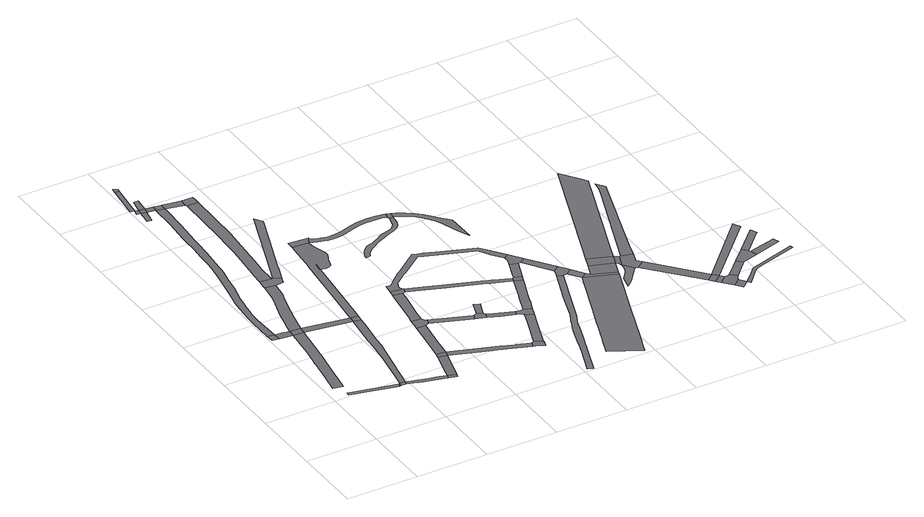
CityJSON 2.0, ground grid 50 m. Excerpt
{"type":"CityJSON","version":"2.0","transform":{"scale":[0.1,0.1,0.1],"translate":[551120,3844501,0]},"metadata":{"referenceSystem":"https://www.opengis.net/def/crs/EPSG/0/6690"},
"CityObjects":{
"road1":{"type":"Road","geometry":[{"type":"MultiSurface","lod":"1","boundaries":[[[0,1,2,3,4,5]]]}]},
"road2":{"type":"Road","attributes":{"RoadStructureAttribute.sectionType":"1"},"geometry":[{"type":"MultiSurface","lod":"1","boundaries":[[[6,7,8,9,10,11,12,13,14,15,16,17,18,19]]]}]},
"road3":{"type":"Road","geometry":[{"type":"MultiSurface","lod":"1","boundaries":[[[20,21,22,23]]]}]},
"road4":{"type":"Road","attributes":{"RoadStructureAttribute.sectionType":"1"},"geometry":[{"type":"MultiSurface","lod":"1","boundaries":[[[24,23,22,25,6,26]]]}]},
"road5":{"type":"Road","geometry":[{"type":"MultiSurface","lod":"1","boundaries":[[[26,6,19,27,28]]]}]},
"road6":{"type":"Road","geometry":[{"type":"MultiSurface","lod":"1","boundaries":[[[29,30,31,32]]]}]},
"road7":{"type":"Road","attributes":{"RoadStructureAttribute.sectionType":"1"},"geometry":[{"type":"MultiSurface","lod":"1","boundaries":[[[33,34,35,36,37,38,39,26,28,40,41,42,43,44,45]]]}]},
"road8":{"type":"Road","attributes":{"RoadStructureAttribute.sectionType":"1"},"geometry":[{"type":"MultiSurface","lod":"1","boundaries":[[[46,47,48,49,32,31,50,51,52,53,54,55]]]}]},
"road9":{"type":"Road","attributes":{"RoadStructureAttribute.sectionType":"1"},"geometry":[{"type":"MultiSurface","lod":"1","boundaries":[[[56,57,58,59,60,61,62,63,64,65,66,67,68,69,70,71,72,73,20,23,74,75,76,77,78,79,80,81,82,83,84,85,86,87,88,89,90,91,92,93]]]}]},
"road10":{"type":"Road","attributes":{"RoadStructureAttribute.sectionType":"1"},"geometry":[{"type":"MultiSurface","lod":"1","boundaries":[[[94,28,27,95,96,97]]]}]},
"road11":{"type":"Road","attributes":{"RoadStructureAttribute.sectionType":"1"},"geometry":[{"type":"MultiSurface","lod":"1","boundaries":[[[96,98,99,100,101,102,103,29,32,104,105,106,107,108]]]}]},
"road12":{"type":"Road","geometry":[{"type":"MultiSurface","lod":"1","boundaries":[[[55,54,109,110]]]}]},
"road13":{"type":"Road","geometry":[{"type":"MultiSurface","lod":"1","boundaries":[[[111,112,33,45,113,114,115,116,117]]]}]},
"road14":{"type":"Road","geometry":[{"type":"MultiSurface","lod":"1","boundaries":[[[118,119,120,121]]]}]},
"road15":{"type":"Road","attributes":{"RoadStructureAttribute.sectionType":"1"},"geometry":[{"type":"MultiSurface","lod":"1","boundaries":[[[122,123,118,124]]]}]},
"road16":{"type":"Road","attributes":{"RoadStructureAttribute.sectionType":"1"},"geometry":[{"type":"MultiSurface","lod":"1","boundaries":[[[125,126,127,55,110,128,129]]]}]},
"road17":{"type":"Road","geometry":[{"type":"MultiSurface","lod":"1","boundaries":[[[97,96,108,130]]]}]},
"road18":{"type":"Road","geometry":[{"type":"MultiSurface","lod":"1","boundaries":[[[124,118,121,131]]]}]},
"road19":{"type":"Road","attributes":{"RoadStructureAttribute.sectionType":"1"},"geometry":[{"type":"MultiSurface","lod":"1","boundaries":[[[132,133,134,122,135]]]}]},
"road20":{"type":"Road","geometry":[{"type":"MultiSurface","lod":"1","boundaries":[[[136,137,124,131]]]}]},
"road21":{"type":"Road","attributes":{"RoadStructureAttribute.sectionType":"1"},"geometry":[{"type":"MultiSurface","lod":"1","boundaries":[[[131,121,56,138]]]}]},
"road22":{"type":"Road","geometry":[{"type":"MultiSurface","lod":"1","boundaries":[[[139,125,129,140,141]]]}]},
"road23":{"type":"Road","geometry":[{"type":"MultiSurface","lod":"1","boundaries":[[[142,132,135,143,144]]]}]},
"road24":{"type":"Road","geometry":[{"type":"MultiSurface","lod":"1","boundaries":[[[138,56,93,145]]]}]},
"road25":{"type":"Road","attributes":{"RoadStructureAttribute.sectionType":"1"},"geometry":[{"type":"MultiSurface","lod":"1","boundaries":[[[146,147,148,149,150,151,152,153,111,117,154,155,156,157,158,159,160]]]}]},
"road26":{"type":"Road","attributes":{"RoadStructureAttribute.sectionType":"1"},"geometry":[{"type":"MultiSurface","lod":"1","boundaries":[[[161,162,139,141,163,164]]]}]},
"road27":{"type":"Road","geometry":[{"type":"MultiSurface","lod":"1","boundaries":[[[165,166,145,93,167,168,169,170]]]}]},
"road28":{"type":"Road","geometry":[{"type":"MultiSurface","lod":"1","boundaries":[[[171,172,173,174,175,176,177,178,115,114]]]}]},
"road29":{"type":"Road","attributes":{"RoadStructureAttribute.sectionType":"1"},"geometry":[{"type":"MultiSurface","lod":"1","boundaries":[[[179,180,181,182,183,97,130,184,185,186,187,188,189,190,191,192,193,194,195,196,197,198],[199,200,201]]]}]},
"road30":{"type":"Road","geometry":[{"type":"MultiSurface","lod":"1","boundaries":[[[202,203,204,161,164,205,206,207,208,209,210]]]}]},
"road31":{"type":"Road","geometry":[{"type":"MultiSurface","lod":"1","boundaries":[[[170,169,146,160,211,212]]]}]},
"road32":{"type":"Road","attributes":{"RoadStructureAttribute.sectionType":"1"},"geometry":[{"type":"MultiSurface","lod":"1","boundaries":[[[213,214,215,140,129,216,217,218,219,220,221]]]}]},
"road33":{"type":"Road","attributes":{"RoadStructureAttribute.sectionType":"1"},"geometry":[{"type":"MultiSurface","lod":"1","boundaries":[[[222,223,224,202,210,225,226,227]]]}]},
"road34":{"type":"Road","attributes":{"RoadStructureAttribute.sectionType":"1"},"geometry":[{"type":"MultiSurface","lod":"1","boundaries":[[[207,206,228,229]]]}]},
"road35":{"type":"Road","geometry":[{"type":"MultiSurface","lod":"1","boundaries":[[[230,231,222,227,232,233,234,235,236]]]}]},
"road36":{"type":"Road","geometry":[{"type":"MultiSurface","lod":"1","boundaries":[[[237,179,198,238,239]]]}]},
"road37":{"type":"Road","geometry":[{"type":"MultiSurface","lod":"1","boundaries":[[[240,229,228,241,242,243]]]}]},
"road38":{"type":"Road","geometry":[{"type":"MultiSurface","lod":"1","boundaries":[[[244,221,220,245,246,247,248,249]]]}]},
"road39":{"type":"Road","geometry":[{"type":"MultiSurface","lod":"1","boundaries":[[[250,251,252,253,254,255,256,257,258,259,260,261,240,243]]]}]},
"road40":{"type":"Road","attributes":{"RoadStructureAttribute.sectionType":"1"},"geometry":[{"type":"MultiSurface","lod":"1","boundaries":[[[262,242,241,263,264,265]]]}]},
"road41":{"type":"Road","attributes":{"RoadStructureAttribute.sectionType":"1"},"geometry":[{"type":"MultiSurface","lod":"1","boundaries":[[[266,267,268,244,249,269,270]]]}]},
"road42":{"type":"Road","attributes":{"RoadStructureAttribute.sectionType":"1"},"geometry":[{"type":"MultiSurface","lod":"1","boundaries":[[[271,272,273,274,275,276,235,234,277,278,279,280,281,282,283,284]]]}]},
"road43":{"type":"Road","attributes":{"RoadStructureAttribute.sectionType":"1"},"geometry":[{"type":"MultiSurface","lod":"1","boundaries":[[[285,286,287,288,289,290,291,292,293,294,295,238,198,296,297,298,299,300,301,302,303,304,305,306,307,308,309,310]]]}]},
"road44":{"type":"Road","geometry":[{"type":"MultiSurface","lod":"1","boundaries":[[[311,312,265,264,313,314,266,270,315,316]]]}]},
"road45":{"type":"Road","attributes":{"RoadStructureAttribute.sectionType":"1"},"geometry":[{"type":"MultiSurface","lod":"1","boundaries":[[[317,318,319,320,321,322,323,324,325,326,327,328,329,330,331,332,333,334,335,336,337,338,339,340,341,342,343,344,345,346,347,348]]]}]},
"road46":{"type":"Road","attributes":{"RoadStructureAttribute.sectionType":"1"},"geometry":[{"type":"MultiSurface","lod":"1","boundaries":[[[349,350,351,352,353,354,355,356,357,358,359,360,361,362,363,364,365,230,236,366,367,368,369,370,371,372,373,374,375,376,377,378,379,380,381,382,383]]]}]},
"road47":{"type":"Road","attributes":{"RoadStructureAttribute.sectionType":"1"},"geometry":[{"type":"MultiSurface","lod":"1","boundaries":[[[384,385,386,387,388,389,390,391,392,393,394,395,396,397,398,399,400,401,402,403,404,405,406,407,408,409,410,411,412,413,414,415,416,417,418]]]}]},
"road48":{"type":"Road","attributes":{"RoadStructureAttribute.sectionType":"1"},"geometry":[{"type":"MultiSurface","lod":"1","boundaries":[[[283,419,420,421,316,315,422,423,424,425,426]]]}]},
"road49":{"type":"Road","geometry":[{"type":"MultiSurface","lod":"1","boundaries":[[[310,309,348,347,427]]]}]},
"road50":{"type":"Road","geometry":[{"type":"MultiSurface","lod":"1","boundaries":[[[428,284,283,426,429]]]}]},
"road51":{"type":"Road","attributes":{"RoadStructureAttribute.sectionType":"1"},"geometry":[{"type":"MultiSurface","lod":"1","boundaries":[[[430,431,428,429,432]]]}]},
"road52":{"type":"Road","attributes":{"RoadStructureAttribute.sectionType":"1"},"geometry":[{"type":"MultiSurface","lod":"1","boundaries":[[[433,434,435,436,437,438,439,440,441,442,443,444,445,446,447,448,449,450,451,427,347]]]}]},
"road53":{"type":"Road","attributes":{"function":"1"},"geometry":[{"type":"MultiSurface","lod":"1","boundaries":[[[452,453,454,455,456,457,458,459,460,461,462,463,464,465,466,467,468,469,470,471]]]}]},
"road54":{"type":"Road","geometry":[{"type":"MultiSurface","lod":"1","boundaries":[[[383,382,472,430,432,473,474]]]}]},
"road55":{"type":"Road","attributes":{"RoadStructureAttribute.sectionType":"1"},"geometry":[{"type":"MultiSurface","lod":"1","boundaries":[[[474,473,475,476]]]}]},
"road56":{"type":"Road","geometry":[{"type":"MultiSurface","lod":"1","boundaries":[[[476,475,477,384,418,478,479]]]}]},
"road57":{"type":"Road","attributes":{"RoadStructureAttribute.sectionType":"1"},"geometry":[{"type":"MultiSurface","lod":"1","boundaries":[[[479,478,452,480]]]}]},
"road58":{"type":"Road","geometry":[{"type":"MultiSurface","lod":"1","boundaries":[[[480,452,471,481,482]]]}]},
"road59":{"type":"Road","attributes":{"function":"1","RoadStructureAttribute.sectionType":"7"},"geometry":[{"type":"MultiSurface","lod":"1","boundaries":[[[483,482,481,484]]]}]},
"road60":{"type":"Road","geometry":[{"type":"MultiSurface","lod":"1","boundaries":[[[485,483,484,486,487]]]}]},
"road61":{"type":"Road","attributes":{"RoadStructureAttribute.sectionType":"1"},"geometry":[{"type":"MultiSurface","lod":"1","boundaries":[[[488,489,490,491,492,493,494,495,496,497,498,499]]]}]},
"road62":{"type":"Road","geometry":[{"type":"MultiSurface","lod":"1","boundaries":[[[500,487,486,484,501,488,502]]]}]},
"road63":{"type":"Road","geometry":[{"type":"MultiSurface","lod":"1","boundaries":[[[503,502,488,499,504,505,506,507]]]}]},
"road64":{"type":"Road","attributes":{"RoadStructureAttribute.sectionType":"1"},"geometry":[{"type":"MultiSurface","lod":"1","boundaries":[[[505,504,508,509,510]]]}]},
"road65":{"type":"Road","attributes":{"function":"1","RoadStructureAttribute.sectionType":"7"},"geometry":[{"type":"MultiSurface","lod":"1","boundaries":[[[511,512,513,514,515,516,517,485,487]]]}]},
"road66":{"type":"Road","geometry":[{"type":"MultiSurface","lod":"1","boundaries":[[[510,509,518,519,520]]]}]},
"road67":{"type":"Road","attributes":{"RoadStructureAttribute.sectionType":"1"},"geometry":[{"type":"MultiSurface","lod":"1","boundaries":[[[520,519,521,522]]]}]},
"road68":{"type":"Road","geometry":[{"type":"MultiSurface","lod":"1","boundaries":[[[523,524,522,521,525,526,527,528,529]]]}]},
"road69":{"type":"Road","attributes":{"RoadStructureAttribute.sectionType":"1"},"geometry":[{"type":"MultiSurface","lod":"1","boundaries":[[[530,531,532,533,534,503,507]]]}]},
"road70":{"type":"Road","attributes":{"RoadStructureAttribute.sectionType":"1"},"geometry":[{"type":"MultiSurface","lod":"1","boundaries":[[[526,525,535,536]]]}]},
"road71":{"type":"Road","attributes":{"RoadStructureAttribute.sectionType":"1"},"geometry":[{"type":"MultiSurface","lod":"1","boundaries":[[[537,538,523,529,539,540]]]}]},
"road72":{"type":"Road","attributes":{"RoadStructureAttribute.sectionType":"1"},"geometry":[{"type":"MultiSurface","lod":"1","boundaries":[[[541,542,510,520]]]}]},
"road73":{"type":"Road","geometry":[{"type":"MultiSurface","lod":"1","boundaries":[[[543,537,540,544,545,546,547]]]}]},
"road74":{"type":"Road","attributes":{"RoadStructureAttribute.sectionType":"1"},"geometry":[{"type":"MultiSurface","lod":"1","boundaries":[[[548,549,550,551,552,553,554,555,556,557,536,558]]]}]},
"road75":{"type":"Road","attributes":{"RoadStructureAttribute.sectionType":"1"},"geometry":[{"type":"MultiSurface","lod":"1","boundaries":[[[559,560,561,543,547]]]}]},
"road76":{"type":"Road","attributes":{"RoadStructureAttribute.sectionType":"1"},"geometry":[{"type":"MultiSurface","lod":"1","boundaries":[[[562,563,564,545,544]]]}]}
},
"vertices":[
[148,508,0],[433,443,0],[438,468,0],[153,534,0],[115,543,0],[109,517,0],
[159,1277,0],[133,1064,0],[118,966,0],[113,935,0],[110,912,0],[86,761,0],[62,631,0],[130,617,0],[137,654,0],[161,807,0],[178,909,0],[190,978,0],[196,1012,0],[231,1270,0],
[15,1346,0],[16,1291,0],[66,1286,0],[63,1341,0],
[111,1334,0],[104,1282,0],[163,1327,0],
[232,1274,0],[241,1322,0],
[449,474,0],[444,449,0],[479,443,0],[484,468,0],
[281,1832,0],[274,1776,0],[264,1708,0],[245,1643,0],[206,1515,0],[187,1435,0],[173,1375,0],[255,1395,0],[267,1456,0],[286,1521,0],[329,1679,0],[339,1709,0],[354,1822,0],
[679,420,0],[631,432,0],[589,441,0],[564,449,0],[525,431,0],[559,421,0],[582,414,0],[677,392,0],[737,373,0],[745,399,0],
[152,2934,0],[144,2749,0],[131,2571,0],[131,2534,0],[128,2422,0],[127,2401,0],[121,2319,0],[116,2239,0],[110,2166,0],[98,2099,0],[97,2092,0],[88,2039,0],[58,1876,0],[36,1773,0],[27,1701,0],[22,1638,0],[16,1583,0],[14,1518,0],[59,1501,0],[58,1556,0],[60,1613,0],[65,1648,0],[69,1689,0],[79,1744,0],[88,1801,0],[120,1926,0],[129,2004,0],[143,2072,0],[148,2099,0],[155,2142,0],[158,2182,0],[162,2227,0],[175,2354,0],[182,2469,0],[184,2519,0],[197,2712,0],[206,2897,0],[207,2920,0],
[283,1315,0],[279,1267,0],[557,1224,0],[562,1268,0],
[556,1210,0],[527,986,0],[524,965,0],[524,960,0],[506,789,0],[466,563,0],[570,905,0],[578,972,0],[601,1141,0],[606,1172,0],[611,1217,0],
[796,357,0],[804,382,0],
[289,1907,0],[283,1846,0],[412,1826,0],[429,1873,0],[378,1898,0],[374,1897,0],[372,1899,0],
[52,2951,0],[40,2850,0],[70,2846,0],[89,2941,0],
[34,2993,0],[27,2953,0],[59,2988,0],
[804,614,0],[778,520,0],[754,433,0],[818,433,0],[864,597,0],
[617,1261,0],
[99,2983,0],
[37,3240,0],[35,3231,0],[4,2997,0],[67,3236,0],
[113,3081,0],[78,3081,0],
[157,2974,0],
[811,641,0],[875,636,0],[873,636,0],
[41,3273,0],[69,3251,0],[70,3260,0],
[209,2967,0],
[343,2878,0],[334,2481,0],[328,2373,0],[324,2273,0],[314,2181,0],[303,2055,0],[299,2014,0],[296,1988,0],[372,1935,0],[371,2001,0],[373,2014,0],[385,2134,0],[398,2317,0],[412,2469,0],[421,2877,0],
[857,959,0],[832,776,0],[892,767,0],[919,957,0],
[266,2959,0],[217,2966,0],[210,2919,0],[263,2907,0],[337,2891,0],[342,2948,0],
[461,1962,0],[478,2011,0],[577,2272,0],[657,2486,0],[620,2541,0],[414,1990,0],[387,1918,0],[386,1916,0],
[662,2143,0],[654,2064,0],[640,1899,0],[639,1900,0],[591,1485,0],[622,1294,0],[636,1422,0],[683,1836,0],[723,1832,0],[745,1835,0],[763,1845,0],[770,1865,0],[780,1906,0],[794,1926,0],[809,1959,0],[807,1988,0],[798,2031,0],[786,2071,0],[777,2102,0],[775,2133,0],[691,1900,0],[683,1841,0],[690,1900,0],
[870,1045,0],[865,1013,0],[862,994,0],[937,964,0],[951,970,0],[957,1009,0],[948,1012,0],[946,1016,0],[933,1035,0],
[422,2909,0],[423,2947,0],
[1291,488,0],[1285,490,0],[1199,521,0],[1064,527,0],[1163,492,0],[1277,450,0],[1310,438,0],[1369,417,0],[1383,455,0],
[919,1356,0],[917,1344,0],[878,1094,0],[945,1106,0],[975,1282,0],[985,1345,0],
[1222,870,0],[1236,907,0],
[926,1399,0],[923,1377,0],[998,1350,0],[1003,1352,0],[1005,1353,0],[1014,1389,0],[1010,1390,0],
[666,2196,0],[797,2176,0],[804,2183,0],
[1261,917,0],[1290,845,0],[1304,882,0],[1297,898,0],
[1404,462,0],[1388,410,0],[1445,389,0],[1459,428,0],[1454,430,0],[1457,440,0],
[1297,899,0],[1299,905,0],[1306,924,0],[1336,998,0],[1336,999,0],[1315,1007,0],[1296,1014,0],[1294,1015,0],[1294,1014,0],[1270,941,0],[1269,938,0],[1264,925,0],
[1324,875,0],[1374,814,0],[1466,780,0],[1479,818,0],
[1511,753,0],[1510,751,0],[1484,681,0],[1527,629,0],[1565,730,0],
[1542,1193,0],[1535,1196,0],[1490,1212,0],[1473,1219,0],[1276,1292,0],[1245,1303,0],[1248,1265,0],[1252,1263,0],[1271,1256,0],[1489,1177,0],[1510,1169,0],[1564,1150,0],[1647,1119,0],[1654,1149,0],
[1334,2181,0],[1279,2190,0],[1229,2192,0],[1182,2189,0],[1149,2184,0],[1104,2174,0],[1015,2148,0],[962,2137,0],[912,2137,0],[867,2144,0],[830,2153,0],[828,2116,0],[865,2106,0],[895,2099,0],[930,2097,0],[960,2097,0],[988,2100,0],[1020,2108,0],[1080,2126,0],[1140,2144,0],[1182,2152,0],[1230,2152,0],[1275,2150,0],[1325,2146,0],[1342,2139,0],[1351,2177,0],
[1521,808,0],[1513,806,0],[1506,766,0],[1509,758,0],[1587,791,0],[1533,811,0],
[1338,2084,0],[1328,2053,0],[1313,2033,0],[1293,2018,0],[1266,2005,0],[1219,1995,0],[1201,1985,0],[1169,1964,0],[1144,1949,0],[1117,1936,0],[1092,1929,0],[1072,1923,0],[1050,1908,0],[1030,1886,0],[1015,1868,0],[1008,1848,0],[1000,1833,0],[998,1820,0],[996,1808,0],[1030,1816,0],[1040,1843,0],[1080,1879,0],[1100,1889,0],[1149,1922,0],[1187,1940,0],[1256,1968,0],[1299,1986,0],[1331,2006,0],[1351,2029,0],[1363,2064,0],[1372,2126,0],[1347,2121,0],
[1678,1517,0],[1648,1557,0],[1399,1649,0],[1325,1676,0],[1292,1688,0],[1259,1700,0],[1249,1692,0],[1109,1583,0],[1091,1569,0],[1090,1568,0],[1088,1566,0],[1073,1556,0],[1005,1496,0],[994,1485,0],[980,1474,0],[966,1462,0],[936,1465,0],[1006,1399,0],[999,1418,0],[1016,1460,0],[1018,1462,0],[1028,1469,0],[1098,1526,0],[1111,1535,0],[1113,1536,0],[1146,1561,0],[1270,1654,0],[1272,1655,0],[1310,1642,0],[1338,1632,0],[1399,1610,0],[1631,1527,0],[1679,1447,0],[1730,1373,0],[1765,1398,0],
[1904,1034,0],[1820,809,0],[1804,764,0],[1755,625,0],[1750,610,0],[1728,565,0],[1723,555,0],[1700,499,0],[1698,495,0],[1698,494,0],[1689,482,0],[1676,448,0],[1674,442,0],[1638,330,0],[1625,290,0],[1621,275,0],[1608,236,0],[1607,230,0],[1529,25,0],[1565,8,0],[1641,217,0],[1650,239,0],[1663,276,0],[1664,277,0],[1678,315,0],[1690,347,0],[1710,406,0],[1723,442,0],[1726,453,0],[1727,455,0],[1743,502,0],[1751,523,0],[1777,575,0],[1832,721,0],[1943,1020,0],
[1623,1055,0],[1595,979,0],[1580,937,0],[1611,854,0],[1629,904,0],[1662,993,0],[1683,1050,0],[1702,1098,0],
[1384,2169,0],
[1667,1155,0],[1716,1136,0],
[1719,1297,0],[1681,1195,0],[1771,1278,0],
[1385,2124,0],[1440,2097,0],[1478,2070,0],[1513,2038,0],[1546,2001,0],[1576,1953,0],[1599,1906,0],[1628,1819,0],[1648,1764,0],[1661,1729,0],[1676,1702,0],[1674,1912,0],[1647,1937,0],[1619,1966,0],[1581,2018,0],[1545,2056,0],[1508,2093,0],[1462,2130,0],[1412,2159,0],
[2029,938,0],[2009,883,0],[1904,604,0],[1844,444,0],[1841,434,0],[1805,339,0],[1803,334,0],[1800,326,0],[1793,306,0],[1781,274,0],[1771,247,0],[1770,245,0],[1732,140,0],[1942,27,0],[1965,88,0],[1986,146,0],[1993,165,0],[2061,352,0],[2096,446,0],[2247,858,0],
[1735,1340,0],[1791,1278,0],[1830,1307,0],
[1922,1092,0],[1964,1122,0],
[1915,1065,0],[1968,1023,0],[2013,1055,0],
[2074,970,0],
[2256,882,0],[2094,942,0],
[2130,1036,0],[2291,976,0],
[2157,1109,0],[2308,1022,0],[2317,1049,0],
[2314,936,0],[2312,911,0],[2300,873,0],[2287,848,0],[2248,800,0],[2226,713,0],[2256,735,0],[2283,763,0],[2315,806,0],[2337,834,0],[2352,854,0],[2370,862,0],
[2338,1034,0],[2306,961,0],[2350,1029,0],
[2360,1031,0],[2387,859,0],[2444,907,0],[2416,940,0],[2437,1008,0],
[2410,834,0],[2686,518,0],[2738,563,0],
[2357,1156,0],[2581,1754,0],[2601,1813,0],[2622,1869,0],[2585,1919,0],[2500,2035,0],[2196,1215,0],
[2696,507,0],[2716,483,0],[2770,528,0],
[2741,453,0],[2793,501,0],
[2831,506,0],[2818,501,0],[2797,386,0],[2849,429,0],[2859,452,0],[2860,454,0],[2874,469,0],
[2467,1108,0],[2683,1759,0],[2643,1817,0],[2631,1759,0],[2614,1704,0],
[2836,339,0],[2887,382,0],
[2944,620,0],[2855,529,0],[2893,492,0],[2980,585,0],
[3169,945,0],[3143,994,0],
[3037,715,0],[3093,620,0],[3079,666,0],[3069,676,0],[3071,681,0],
[2987,455,0],[3001,470,0],[3016,481,0],[3076,499,0],[3325,574,0],[3320,594,0],[3070,516,0],[3008,501,0],[2988,488,0],[2957,455,0],[2902,362,0],
[3212,825,0],[3222,830,0],[3199,880,0],
[3286,678,0],[3271,718,0],[3091,669,0]
]}
